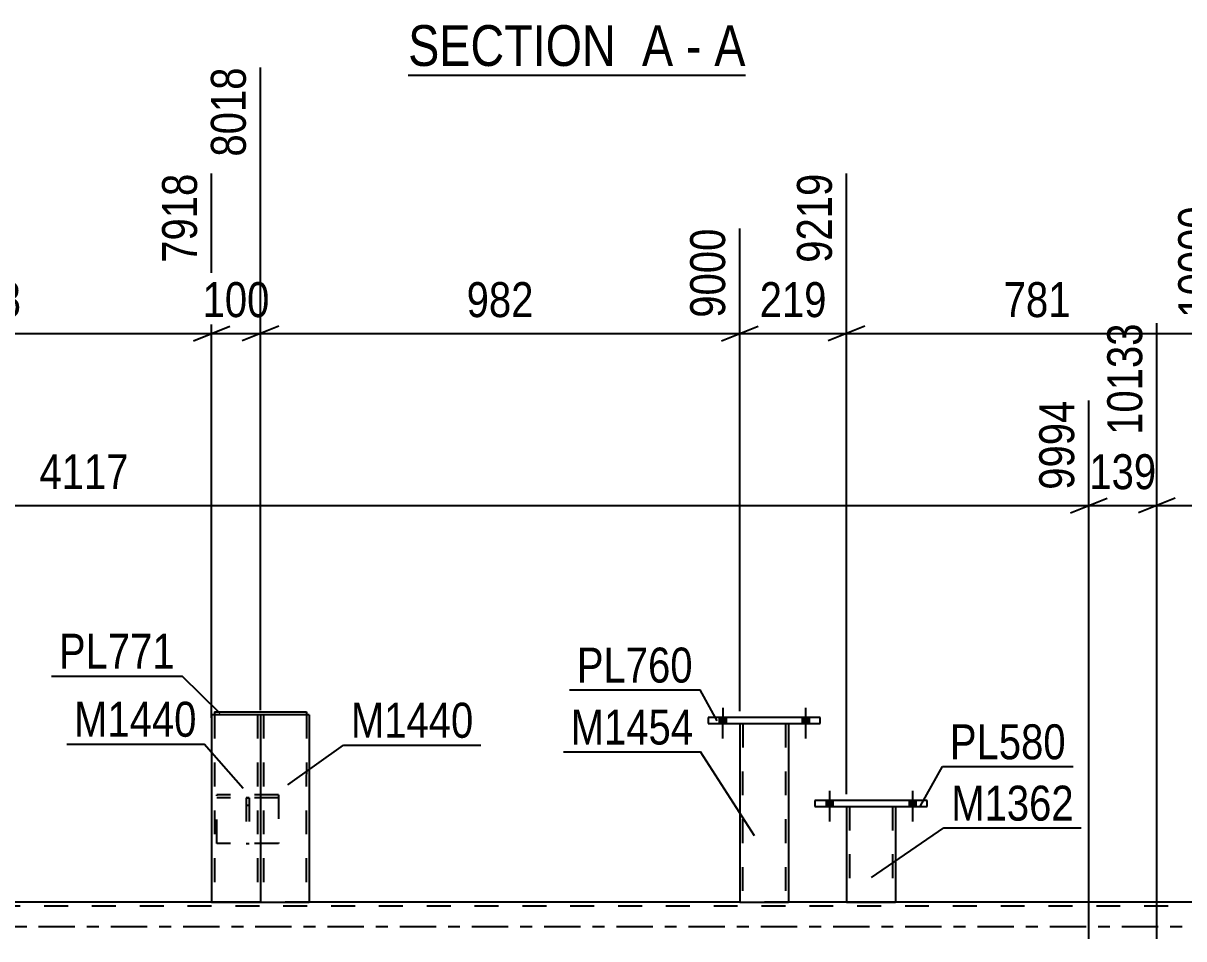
# Model space of a CAD drawing. Header units: millimetres. Extents: x -45 to 796, y -433 to 161.
# Drawn here: x 312.4 to 407.5, y -1 to 74 of the extents above; entities that cross this region are included whole.
import ezdxf

# ---------------------------------------------------------------- set-up
doc = ezdxf.new("R2010")
doc.units = ezdxf.units.MM
doc.linetypes.add('DXK_LINE_DOT2', pattern=[3.9198, 1.9599, -1.9599])
doc.linetypes.add('DXK_LINE_DOT3', pattern=[5.9187, 2.979, -0.9799, 0.9799, -0.9799])
doc.styles.add('Arial Narrow', font='ARIALN.TTF', dxfattribs={"height": 0.2})

# ---------------------------------------------------------------- blocks, each defined once
blk = doc.blocks.new('Unknown-814760973-11 - 2588')
at = {"color": 6, "linetype": 'Continuous'}
blk.add_line((343.977, 69.763), (371.624, 69.763), dxfattribs=at)
at = {"color": 0, "linetype": 'Continuous'}
for points in [[(362.086, 70.513), (362.086, 74.013), (343.977, 74.013), (343.977, 70.513)], [(365.692, 70.513), (365.692, 74.013), (363.136, 74.013), (363.136, 70.513)], [(368.017, 70.513), (368.017, 74.013), (366.742, 74.013), (366.742, 70.513)], [(371.624, 70.513), (371.624, 74.013), (369.067, 74.013), (369.067, 70.513)]]:
    blk.add_wipeout(points, dxfattribs=at)
at = {"color": 7, "linetype": 'Continuous', "style": 'Arial Narrow'}
for s, height, p in [('SECTION ', 3.3405, (343.977, 70.513)), ('A', 3.34, (363.136, 70.513)), ('A', 3.34, (369.067, 70.513)), ('-', 3.34, (366.742, 70.513))]:
    blk.add_text(s, height=height, dxfattribs=at).set_placement(p)
blk = doc.blocks.new('Part-814760973-3920 - 3734')
at = {"color": 2, "linetype": 'Continuous'}
for p, q in [((327.87, 17.36), (327.868, 2.001)), ((331.796, 17.359), (327.87, 17.36)), ((331.87, 17.359), (331.868, 2.001)), ((327.868, 2.001), (331.868, 2.001))]:
    blk.add_line(p, q, dxfattribs=at)
at = {"color": 7, "linetype": 'DXK_LINE_DOT2'}
for p, q in [((328.11, 17.36), (328.108, 2.001)), ((331.612, 17.359), (331.63, 17.359)), ((331.63, 17.359), (331.628, 2.001)), ((331.833, 17.359), (331.796, 17.359)), ((331.833, 17.359), (331.796, 17.359)), ((331.87, 17.359), (331.833, 17.359)), ((331.833, 17.359), (331.87, 17.359)), ((331.609, 2.001), (331.571, 2.001)), ((331.571, 2.001), (331.609, 2.001)), ((331.628, 2.001), (331.609, 2.001)), ((331.609, 2.001), (331.628, 2.001))]:
    blk.add_line(p, q, dxfattribs=at)
blk = doc.blocks.new('Bolt-814760973-3994 - 3734')
at = {"linetype": 'Continuous'}
for points in [[(378.224, 9.844), (378.784, 9.844), (378.784, 10.324), (378.224, 10.324)], [(378.224, 9.844), (378.784, 9.844), (378.784, 10.324), (378.224, 10.324)], [(385.024, 9.844), (385.584, 9.844), (385.584, 10.324), (385.024, 10.324)], [(385.024, 9.844), (385.584, 9.844), (385.584, 10.324), (385.024, 10.324)]]:
    blk.add_hatch(color=1, dxfattribs=at).paths.add_polyline_path(points)
at = {"color": 1, "linetype": 'Continuous'}
for p, q in [((378.504, 11.124), (378.504, 8.604)), ((378.504, 11.124), (378.504, 8.604)), ((385.304, 11.124), (385.304, 8.604)), ((385.304, 11.124), (385.304, 8.604)), ((378.224, 10.324), (378.224, 9.844)), ((378.224, 10.324), (378.224, 9.844)), ((378.784, 10.324), (378.784, 9.844)), ((378.784, 10.324), (378.784, 9.844)), ((385.024, 10.324), (385.024, 9.844)), ((385.024, 10.324), (385.024, 9.844)), ((385.584, 10.324), (385.584, 9.844)), ((385.584, 10.324), (385.584, 9.844))]:
    blk.add_line(p, q, dxfattribs=at)
blk = doc.blocks.new('Bolt-814760973-3995 - 3734')
at = {"linetype": 'Continuous'}
for points in [[(369.471, 16.639), (370.031, 16.639), (370.031, 17.119), (369.471, 17.119)], [(369.471, 16.639), (370.031, 16.639), (370.031, 17.119), (369.471, 17.119)], [(376.271, 16.637), (376.831, 16.637), (376.831, 17.117), (376.271, 17.117)], [(376.271, 16.637), (376.831, 16.637), (376.831, 17.117), (376.271, 17.117)]]:
    blk.add_hatch(color=1, dxfattribs=at).paths.add_polyline_path(points)
at = {"color": 1, "linetype": 'Continuous'}
for p, q in [((369.751, 17.919), (369.75, 15.399)), ((369.751, 17.919), (369.75, 15.399)), ((376.551, 17.917), (376.55, 15.397)), ((376.551, 17.917), (376.55, 15.397)), ((369.471, 17.119), (369.471, 16.639)), ((369.471, 17.119), (369.471, 16.639)), ((370.031, 17.119), (370.031, 16.639)), ((370.031, 17.119), (370.031, 16.639)), ((376.271, 17.117), (376.271, 16.637)), ((376.271, 17.117), (376.271, 16.637)), ((376.831, 17.117), (376.831, 16.637)), ((376.831, 17.117), (376.831, 16.637))]:
    blk.add_line(p, q, dxfattribs=at)
blk = doc.blocks.new('Part-814760973-4393 - 3734')
at = {"color": 2, "linetype": 'Continuous'}
for p, q in [((371.151, 16.639), (371.146, 2)), ((375.151, 16.638), (375.146, 1.999)), ((371.146, 2), (375.146, 1.999))]:
    blk.add_line(p, q, dxfattribs=at)
at = {"color": 7, "linetype": 'DXK_LINE_DOT2'}
for p, q in [((371.151, 16.639), (375.151, 16.638)), ((371.391, 16.639), (371.386, 2)), ((374.911, 16.638), (374.906, 1.999)), ((374.85, 1.999), (374.888, 1.999)), ((374.85, 1.999), (374.888, 1.999)), ((374.888, 1.999), (374.906, 1.999)), ((374.888, 1.999), (374.906, 1.999))]:
    blk.add_line(p, q, dxfattribs=at)
blk = doc.blocks.new('Part-814760973-4093 - 3734')
at = {"color": 2, "linetype": 'Continuous'}
for p, q in [((331.867, 2), (295.147, 2)), ((371.146, 2), (335.867, 2)), ((411.146, 2), (375.146, 2))]:
    blk.add_line(p, q, dxfattribs=at)
at = {"color": 7, "linetype": 'DXK_LINE_DOT2'}
for p, q in [((335.867, 2), (331.867, 2)), ((375.146, 2), (371.146, 2)), ((715.922, 1.68), (0, 1.68))]:
    blk.add_line(p, q, dxfattribs=at)
at = {"color": 7, "linetype": 'DXK_LINE_DOT3'}
blk.add_line((0, 0), (715.922, 0), dxfattribs=at)
blk = doc.blocks.new('Part-814760973-4153 - 3734')
at = {"color": 2, "linetype": 'Continuous'}
for p, q in [((379.904, 9.844), (379.904, 2.001)), ((383.904, 9.844), (383.904, 2.001)), ((379.904, 2.001), (383.904, 2.001))]:
    blk.add_line(p, q, dxfattribs=at)
at = {"color": 7, "linetype": 'DXK_LINE_DOT2'}
for p, q in [((379.904, 9.844), (383.904, 9.844)), ((380.144, 9.844), (380.144, 2.001)), ((383.664, 9.844), (383.664, 2.001)), ((383.646, 2.001), (383.608, 2.001)), ((383.608, 2.001), (383.646, 2.001)), ((383.664, 2.001), (383.646, 2.001)), ((383.646, 2.001), (383.664, 2.001))]:
    blk.add_line(p, q, dxfattribs=at)
blk = doc.blocks.new('Part-814760973-4158 - 3734')
at = {"color": 2, "linetype": 'Continuous'}
for p, q in [((377.304, 10.324), (377.304, 9.844)), ((386.504, 10.324), (377.304, 10.324)), ((377.304, 9.844), (386.504, 9.844)), ((386.504, 9.844), (386.504, 10.324))]:
    blk.add_line(p, q, dxfattribs=at)
blk = doc.blocks.new('Part-814760973-4388 - 3734')
at = {"color": 2, "linetype": 'Continuous'}
for p, q in [((368.551, 17.12), (368.551, 16.64)), ((377.751, 17.117), (368.551, 17.12)), ((368.551, 16.64), (377.751, 16.637)), ((377.751, 16.637), (377.751, 17.117))]:
    blk.add_line(p, q, dxfattribs=at)
blk = doc.blocks.new('Part-814760973-4398 - 3734')
at = {"color": 2, "linetype": 'Continuous'}
for p, q in [((328.11, 17.6), (328.11, 17.36)), ((328.11, 17.6), (335.631, 17.598)), ((331.946, 17.359), (331.796, 17.359)), ((335.631, 17.598), (335.631, 17.358))]:
    blk.add_line(p, q, dxfattribs=at)
at = {"color": 7, "linetype": 'DXK_LINE_DOT2'}
for p, q in [((331.796, 17.359), (328.11, 17.36)), ((335.631, 17.358), (331.946, 17.359))]:
    blk.add_line(p, q, dxfattribs=at)
blk = doc.blocks.new('Part-814760973-4416 - 3734')
at = {"color": 7, "linetype": 'DXK_LINE_DOT2'}
for p, q in [((330.702, 10.56), (330.942, 10.56)), ((330.702, 10.56), (330.702, 6.8)), ((330.942, 10.56), (330.702, 10.56)), ((330.942, 10.56), (330.942, 6.8)), ((330.702, 9.96), (330.942, 9.96)), ((330.702, 6.8), (330.942, 6.8))]:
    blk.add_line(p, q, dxfattribs=at)
blk = doc.blocks.new('Part-814760973-4403 - 3734')
at = {"color": 2, "linetype": 'Continuous'}
for p, q in [((331.871, 17.359), (331.867, 2)), ((335.871, 17.358), (331.946, 17.359)), ((335.871, 17.358), (335.867, 1.999)), ((331.867, 2), (335.867, 1.999))]:
    blk.add_line(p, q, dxfattribs=at)
at = {"color": 7, "linetype": 'DXK_LINE_DOT2'}
for p, q in [((331.908, 17.359), (331.871, 17.359)), ((331.871, 17.359), (331.908, 17.359)), ((331.946, 17.359), (331.908, 17.359)), ((331.908, 17.359), (331.946, 17.359)), ((332.111, 17.359), (332.107, 2)), ((335.613, 17.358), (335.631, 17.358)), ((335.631, 17.358), (335.627, 1.999)), ((335.608, 1.999), (335.57, 1.999)), ((335.608, 1.999), (335.57, 1.999)), ((335.627, 1.999), (335.608, 1.999)), ((335.608, 1.999), (335.627, 1.999))]:
    blk.add_line(p, q, dxfattribs=at)
blk = doc.blocks.new('Part-814760973-4417 - 3734')
at = {"color": 7, "linetype": 'DXK_LINE_DOT2'}
for p, q in [((333.344, 10.8), (328.304, 10.8)), ((328.304, 6.8), (328.304, 10.8)), ((333.344, 10.8), (328.304, 10.8)), ((333.344, 10.56), (328.304, 10.56)), ((333.344, 10.56), (328.304, 10.56)), ((333.344, 10.8), (333.344, 6.8)), ((333.344, 6.8), (328.304, 6.8))]:
    blk.add_line(p, q, dxfattribs=at)
blk = doc.blocks.new('StraightDimension-814760973-14103 - 3734')
at = {"color": 7, "linetype": 'Continuous'}
for p, q in [((291.152, 17.639), (291.152, 61.698)), ((327.87, 17.092), (327.87, 61.698)), ((292.652, 49.186), (289.652, 47.986)), ((291.152, 48.586), (327.87, 48.586)), ((326.37, 47.986), (329.37, 49.186))]:
    blk.add_line(p, q, dxfattribs=at)
at = {"color": 0, "linetype": 'Continuous'}
blk.add_wipeout([(327.27, 62.298), (323.07, 62.298), (323.07, 53.786), (327.27, 53.786)], dxfattribs=at)
at = {"color": 0}
blk.add_wipeout([(312.853, 49.336), (312.853, 53.536), (306.168, 53.536), (306.168, 49.336)], dxfattribs=at)
at = {"color": 3, "linetype": 'Continuous', "style": 'Arial Narrow'}
blk.add_text('7918', height=2.8633, rotation=90.00021, dxfattribs=at).set_placement((326.67, 54.386))
at = {"color": 3, "style": 'Arial Narrow'}
blk.add_text('918', height=2.8633, dxfattribs=at).set_placement((306.768, 49.936))
blk = doc.blocks.new('StraightDimension-814760973-14102 - 3734')
at = {"color": 7, "linetype": 'Continuous'}
for p, q in [((331.871, 17.725), (331.871, 70.398)), ((327.87, 17.092), (327.87, 61.698)), ((326.37, 47.986), (329.37, 49.186)), ((327.87, 48.586), (331.871, 48.586)), ((333.371, 49.186), (330.371, 47.986))]:
    blk.add_line(p, q, dxfattribs=at)
at = {"color": 0, "linetype": 'Continuous'}
blk.add_wipeout([(331.271, 70.998), (327.071, 70.998), (327.071, 62.486), (331.271, 62.486)], dxfattribs=at)
at = {"color": 3, "linetype": 'Continuous', "style": 'Arial Narrow'}
blk.add_text('8018', height=2.8633, rotation=90.00021, dxfattribs=at).set_placement((330.671, 63.086))
at = {"color": 0}
blk.add_wipeout([(333.213, 49.336), (333.213, 53.536), (326.528, 53.536), (326.528, 49.336)], dxfattribs=at)
at = {"color": 3, "style": 'Arial Narrow'}
blk.add_text('100', height=2.8633, dxfattribs=at).set_placement((327.128, 49.936))
blk = doc.blocks.new('StraightDimension-814760973-5482 - 3734')
at = {"color": 7, "linetype": 'Continuous'}
for p, q in [((405.334, -1), (405.334, 49.428)), ((399.759, -1), (399.759, 43.1)), ((398.259, 33.888), (401.259, 35.088)), ((399.759, 34.488), (405.334, 34.488)), ((406.834, 35.088), (403.834, 33.888))]:
    blk.add_line(p, q, dxfattribs=at)
at = {"color": 0}
blk.add_wipeout([(405.889, 35.238), (405.889, 39.438), (399.204, 39.438), (399.204, 35.238)], dxfattribs=at)
at = {"color": 3, "style": 'Arial Narrow'}
blk.add_text('139', height=2.8633, dxfattribs=at).set_placement((399.804, 35.838))
at = {"color": 0, "linetype": 'Continuous'}
blk.add_wipeout([(404.734, 50.028), (400.534, 50.028), (400.534, 39.688), (404.734, 39.688)], dxfattribs=at)
at = {"color": 3, "linetype": 'Continuous', "style": 'Arial Narrow'}
blk.add_text('10133', height=2.8633, rotation=90.00021, dxfattribs=at).set_placement((404.134, 40.288))
blk = doc.blocks.new('StraightDimension-814760973-5458 - 3734')
at = {"color": 7, "linetype": 'Continuous'}
for p, q in [((405.334, -1), (405.334, 49.428)), ((484.893, -1), (484.893, 44.928)), ((406.834, 35.088), (403.834, 33.888)), ((405.334, 34.488), (484.893, 34.488)), ((483.393, 33.888), (486.393, 35.088))]:
    blk.add_line(p, q, dxfattribs=at)
at = {"color": 0}
blk.add_wipeout([(449.37, 35.238), (449.37, 39.438), (440.857, 39.438), (440.857, 35.238)], dxfattribs=at)
at = {"color": 3, "style": 'Arial Narrow'}
blk.add_text('1989', height=2.8633, dxfattribs=at).set_placement((441.457, 35.838))
at = {"color": 0, "linetype": 'Continuous'}
blk.add_wipeout([(484.293, 45.528), (480.093, 45.528), (480.093, 35.188), (484.293, 35.188)], dxfattribs=at)
at = {"color": 3, "linetype": 'Continuous', "style": 'Arial Narrow'}
blk.add_text('12122', height=2.8633, rotation=90.00021, dxfattribs=at).set_placement((483.693, 35.788))
blk = doc.blocks.new('StraightDimension-814760973-5506 - 3734')
at = {"color": 7, "linetype": 'Continuous'}
for p, q in [((399.759, -1), (399.759, 43.1)), ((235.065, 34.488), (399.759, 34.488)), ((398.259, 33.888), (401.259, 35.088))]:
    blk.add_line(p, q, dxfattribs=at)
at = {"color": 0}
blk.add_wipeout([(321.668, 35.238), (321.668, 39.438), (313.156, 39.438), (313.156, 35.238)], dxfattribs=at)
at = {"color": 3, "style": 'Arial Narrow'}
blk.add_text('4117', height=2.8633, dxfattribs=at).set_placement((313.756, 35.838))
at = {"color": 0, "linetype": 'Continuous'}
blk.add_wipeout([(399.159, 43.7), (394.959, 43.7), (394.959, 35.188), (399.159, 35.188)], dxfattribs=at)
at = {"color": 3, "linetype": 'Continuous', "style": 'Arial Narrow'}
blk.add_text('9994', height=2.8633, rotation=90.00021, dxfattribs=at).set_placement((398.559, 35.788))
blk = doc.blocks.new('StraightDimension-814760973-14100 - 3734')
at = {"color": 7, "linetype": 'Continuous'}
for p, q in [((379.904, 10.844), (379.904, 61.698)), ((371.151, 17.639), (371.151, 57.198)), ((369.651, 47.986), (372.651, 49.186)), ((371.151, 48.586), (379.904, 48.586)), ((381.404, 49.186), (378.404, 47.986))]:
    blk.add_line(p, q, dxfattribs=at)
at = {"color": 0}
blk.add_wipeout([(378.87, 49.336), (378.87, 53.536), (372.185, 53.536), (372.185, 49.336)], dxfattribs=at)
at = {"color": 3, "style": 'Arial Narrow'}
blk.add_text('219', height=2.8633, dxfattribs=at).set_placement((372.785, 49.936))
at = {"color": 0, "linetype": 'Continuous'}
blk.add_wipeout([(379.304, 62.298), (375.104, 62.298), (375.104, 53.786), (379.304, 53.786)], dxfattribs=at)
at = {"color": 3, "linetype": 'Continuous', "style": 'Arial Narrow'}
blk.add_text('9219', height=2.8633, rotation=90.00021, dxfattribs=at).set_placement((378.704, 54.386))
blk = doc.blocks.new('StraightDimension-814760973-14099 - 3734')
at = {"color": 7, "linetype": 'Continuous'}
for p, q in [((379.904, 10.844), (379.904, 61.698)), ((411.151, 17.639), (411.151, 59.026)), ((381.404, 49.186), (378.404, 47.986)), ((379.904, 48.586), (411.151, 48.586)), ((409.651, 47.986), (412.651, 49.186))]:
    blk.add_line(p, q, dxfattribs=at)
at = {"color": 0}
blk.add_wipeout([(398.87, 49.336), (398.87, 53.536), (392.185, 53.536), (392.185, 49.336)], dxfattribs=at)
at = {"color": 3, "style": 'Arial Narrow'}
blk.add_text('781', height=2.8633, dxfattribs=at).set_placement((392.785, 49.936))
at = {"color": 0, "linetype": 'Continuous'}
blk.add_wipeout([(410.551, 59.626), (406.351, 59.626), (406.351, 49.286), (410.551, 49.286)], dxfattribs=at)
at = {"color": 3, "linetype": 'Continuous', "style": 'Arial Narrow'}
blk.add_text('10000', height=2.8633, rotation=90.00021, dxfattribs=at).set_placement((409.951, 49.886))
blk = doc.blocks.new('StraightDimension-814760973-14101 - 3734')
at = {"color": 7, "linetype": 'Continuous'}
for p, q in [((331.871, 17.725), (331.871, 70.398)), ((371.151, 17.639), (371.151, 57.198)), ((333.371, 49.186), (330.371, 47.986)), ((331.871, 48.586), (371.151, 48.586)), ((369.651, 47.986), (372.651, 49.186))]:
    blk.add_line(p, q, dxfattribs=at)
at = {"color": 0}
blk.add_wipeout([(354.853, 49.336), (354.853, 53.536), (348.169, 53.536), (348.169, 49.336)], dxfattribs=at)
at = {"color": 3, "style": 'Arial Narrow'}
blk.add_text('982', height=2.8633, dxfattribs=at).set_placement((348.769, 49.936))
at = {"color": 0, "linetype": 'Continuous'}
blk.add_wipeout([(370.551, 57.798), (366.351, 57.798), (366.351, 49.286), (370.551, 49.286)], dxfattribs=at)
at = {"color": 3, "linetype": 'Continuous', "style": 'Arial Narrow'}
blk.add_text('9000', height=2.8633, rotation=90.00021, dxfattribs=at).set_placement((369.951, 49.886))
blk = doc.blocks.new('Mark-814760973-3916 - 3734')
at = {"color": 30, "linetype": 'Continuous'}
for p in [(315.994, 14.956), (330.465, 11.321)]:
    blk.add_line(p, (327.246, 14.956), dxfattribs=at)
at = {"color": 0}
blk.add_wipeout([(326.646, 15.556), (326.646, 18.556), (316.594, 18.556), (316.594, 15.556)], dxfattribs=at)
blk.add_wipeout([(326.646, 15.556), (326.646, 18.556), (316.594, 18.556), (316.594, 15.556)], dxfattribs=at)
at = {"color": 3, "style": 'Arial Narrow'}
blk.add_text('M1440', height=2.8633, dxfattribs=at).set_placement((316.594, 15.556))
blk = doc.blocks.new('Mark-814760973-4149 - 3734')
at = {"color": 30, "linetype": 'Continuous'}
for p, q in [((381.944, 4.016), (387.883, 8.081)), ((387.883, 8.081), (399.135, 8.081))]:
    blk.add_line(p, q, dxfattribs=at)
at = {"color": 0}
blk.add_wipeout([(398.535, 8.681), (398.535, 11.681), (388.483, 11.681), (388.483, 8.681)], dxfattribs=at)
blk.add_wipeout([(398.535, 8.681), (398.535, 11.681), (388.483, 11.681), (388.483, 8.681)], dxfattribs=at)
at = {"color": 3, "style": 'Arial Narrow'}
blk.add_text('M1362', height=2.8633, dxfattribs=at).set_placement((388.483, 8.681))
blk = doc.blocks.new('Mark-814760973-4154 - 3734')
at = {"color": 30, "linetype": 'Continuous'}
for p, q in [((385.967, 9.881), (387.771, 13.106)), ((387.771, 13.106), (398.475, 13.106))]:
    blk.add_line(p, q, dxfattribs=at)
at = {"color": 0}
blk.add_wipeout([(397.875, 13.706), (397.875, 16.706), (388.371, 16.706), (388.371, 13.706)], dxfattribs=at)
blk.add_wipeout([(397.875, 13.706), (397.875, 16.706), (388.371, 16.706), (388.371, 13.706)], dxfattribs=at)
at = {"color": 3, "style": 'Arial Narrow'}
blk.add_text('PL580', height=2.8633, dxfattribs=at).set_placement((388.371, 13.706))
blk = doc.blocks.new('Mark-814760973-4384 - 3734')
at = {"color": 30, "linetype": 'Continuous'}
for p in [(357.199, 19.391), (369.307, 16.859)]:
    blk.add_line(p, (367.903, 19.391), dxfattribs=at)
at = {"color": 0}
blk.add_wipeout([(367.303, 19.991), (367.303, 22.991), (357.799, 22.991), (357.799, 19.991)], dxfattribs=at)
blk.add_wipeout([(367.303, 19.991), (367.303, 22.991), (357.799, 22.991), (357.799, 19.991)], dxfattribs=at)
at = {"color": 3, "style": 'Arial Narrow'}
blk.add_text('PL760', height=2.8633, dxfattribs=at).set_placement((357.799, 19.991))
blk = doc.blocks.new('Mark-814760973-4389 - 3734')
at = {"color": 30, "linetype": 'Continuous'}
for p in [(356.693, 14.317), (372.357, 7.435)]:
    blk.add_line(p, (367.945, 14.317), dxfattribs=at)
at = {"color": 0}
blk.add_wipeout([(367.345, 14.917), (367.345, 17.917), (357.293, 17.917), (357.293, 14.917)], dxfattribs=at)
blk.add_wipeout([(367.345, 14.917), (367.345, 17.917), (357.293, 17.917), (357.293, 14.917)], dxfattribs=at)
at = {"color": 3, "style": 'Arial Narrow'}
blk.add_text('M1454', height=2.8633, dxfattribs=at).set_placement((357.293, 14.917))
blk = doc.blocks.new('Mark-814760973-4394 - 3734')
at = {"color": 30, "linetype": 'Continuous'}
for p in [(314.75, 20.528), (328.58, 17.45)]:
    blk.add_line(p, (325.454, 20.528), dxfattribs=at)
at = {"color": 0}
blk.add_wipeout([(324.854, 21.128), (324.854, 24.128), (315.35, 24.128), (315.35, 21.128)], dxfattribs=at)
blk.add_wipeout([(324.854, 21.128), (324.854, 24.128), (315.35, 24.128), (315.35, 21.128)], dxfattribs=at)
at = {"color": 3, "style": 'Arial Narrow'}
blk.add_text('PL771', height=2.8633, dxfattribs=at).set_placement((315.35, 21.128))
blk = doc.blocks.new('Mark-814760973-4399 - 3734')
at = {"color": 30, "linetype": 'Continuous'}
for p, q in [((334.115, 11.621), (338.681, 14.873)), ((338.681, 14.873), (349.933, 14.873))]:
    blk.add_line(p, q, dxfattribs=at)
at = {"color": 0}
blk.add_wipeout([(349.333, 15.473), (349.333, 18.473), (339.281, 18.473), (339.281, 15.473)], dxfattribs=at)
blk.add_wipeout([(349.333, 15.473), (349.333, 18.473), (339.281, 18.473), (339.281, 15.473)], dxfattribs=at)
at = {"color": 3, "style": 'Arial Narrow'}
blk.add_text('M1440', height=2.8633, dxfattribs=at).set_placement((339.281, 15.473))

msp = doc.modelspace()

# ---------------------------------------------------------------- block references
for name in ['Unknown-814760973-11 - 2588', 'Part-814760973-3920 - 3734', 'Part-814760973-4398 - 3734', 'Part-814760973-4403 - 3734', 'Bolt-814760973-3995 - 3734', 'Part-814760973-4388 - 3734', 'Part-814760973-4393 - 3734', 'Part-814760973-4417 - 3734', 'Part-814760973-4416 - 3734', 'Bolt-814760973-3994 - 3734', 'Part-814760973-4158 - 3734', 'Part-814760973-4153 - 3734', 'Part-814760973-4093 - 3734']:
    msp.add_blockref(name, (0, 0))

# ---------------------------------------------------------------- next in the draw order: block references
for name in ['StraightDimension-814760973-14103 - 3734', 'StraightDimension-814760973-5482 - 3734']:
    msp.add_blockref(name, (0, 0))

# ---------------------------------------------------------------- next in the draw order: block references
for name in ['StraightDimension-814760973-14102 - 3734', 'StraightDimension-814760973-5458 - 3734']:
    msp.add_blockref(name, (0, 0))

# ---------------------------------------------------------------- next in the draw order: block references
msp.add_blockref('StraightDimension-814760973-5506 - 3734', (0, 0))

# ---------------------------------------------------------------- next in the draw order: block references
msp.add_blockref('StraightDimension-814760973-14100 - 3734', (0, 0))

# ---------------------------------------------------------------- next in the draw order: block references
for name in ['StraightDimension-814760973-14101 - 3734', 'StraightDimension-814760973-14099 - 3734']:
    msp.add_blockref(name, (0, 0))

# ---------------------------------------------------------------- next in the draw order: block references
for name in ['Mark-814760973-4384 - 3734', 'Mark-814760973-3916 - 3734', 'Mark-814760973-4399 - 3734', 'Mark-814760973-4149 - 3734']:
    msp.add_blockref(name, (0, 0))

# ---------------------------------------------------------------- next in the draw order: block references
for name in ['Mark-814760973-4394 - 3734', 'Mark-814760973-4389 - 3734', 'Mark-814760973-4154 - 3734']:
    msp.add_blockref(name, (0, 0))

doc.saveas('drawing.dxf')
